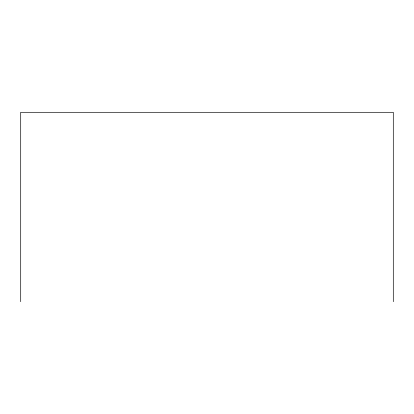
<?xml version="1.0" encoding="UTF-8"?>
<svg xmlns="http://www.w3.org/2000/svg" width="414" height="414" viewBox="0 0 414 414"><rect width="100%" height="100%" fill="white"/><g stroke="black" fill="none" stroke-linecap="round" stroke-linejoin="round"><path stroke-width="0.62" d="M393.3 301.692L393.3 112.308L20.7 112.308L20.7 301.692"/></g></svg>
